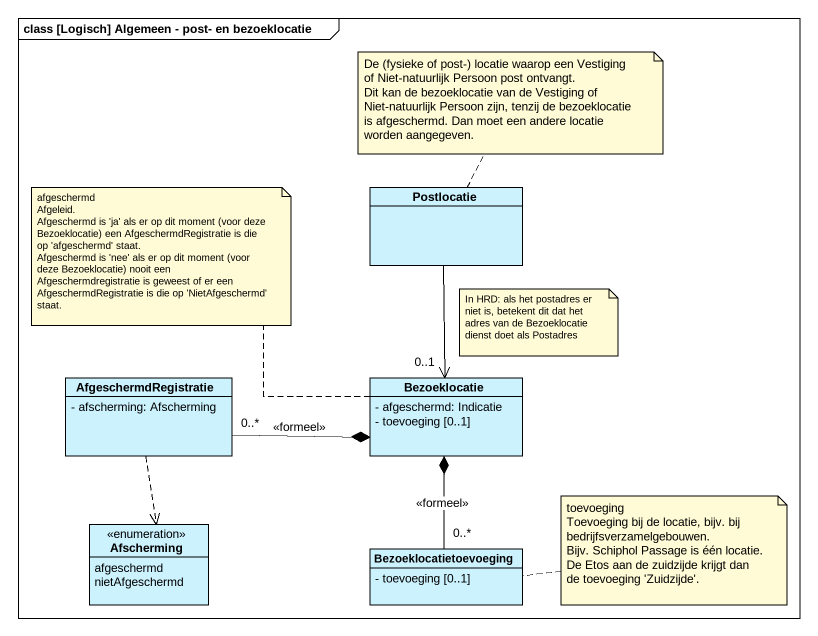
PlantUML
@startuml
mainframe class [Logisch] Algemeen - post- en bezoeklocatie
hide circle
hide empty members
skinparam classAttributeIconSize 0
class Postlocatie #CCF2FE
class AfgeschermdRegistratie #CCF2FE {
  - afscherming: Afscherming
}
class Bezoeklocatie #CCF2FE {
  - afgeschermd: Indicatie
  - toevoeging [0..1]
}
enum Afscherming #CCF2FE {
  afgeschermd
  nietAfgeschermd
}
class Bezoeklocatietoevoeging #CCF2FE {
  - toevoeging [0..1]
}
Postlocatie --> "0..1" Bezoeklocatie
AfgeschermdRegistratie "0..*" -right-* Bezoeklocatie : <<formeel>>
AfgeschermdRegistratie ..> Afscherming
Bezoeklocatietoevoeging "0..*" -up-* Bezoeklocatie : <<formeel>>
note top of Postlocatie
  De (fysieke of post-) locatie waarop een Vestiging of Niet-natuurlijk Persoon post ontvangt.
  Dit kan de bezoeklocatie van de Vestiging of Niet-natuurlijk Persoon zijn, tenzij de bezoeklocatie is afgeschermd. Dan moet een andere locatie worden aangegeven.
end note
note left of Bezoeklocatie
  afgeschermd
  Afgeleid.
  Afgeschermd is 'ja' als er op dit moment (voor deze Bezoeklocatie) een AfgeschermdRegistratie is die op 'afgeschermd' staat.
  Afgeschermd is 'nee' als er op dit moment (voor deze Bezoeklocatie) nooit een Afgeschermdregistratie is geweest of er een AfgeschermdRegistratie is die op 'NietAfgeschermd' staat.
end note
note as N3
  In HRD: als het postadres er niet is, betekent dit dat het adres van de Bezoeklocatie dienst doet als Postadres
end note
note right of Bezoeklocatietoevoeging
  toevoeging
  Toevoeging bij de locatie, bijv. bij bedrijfsverzamelgebouwen.
  Bijv. Schiphol Passage is één locatie. De Etos aan de zuidzijde krijgt dan de toevoeging 'Zuidzijde'.
end note
@enduml
